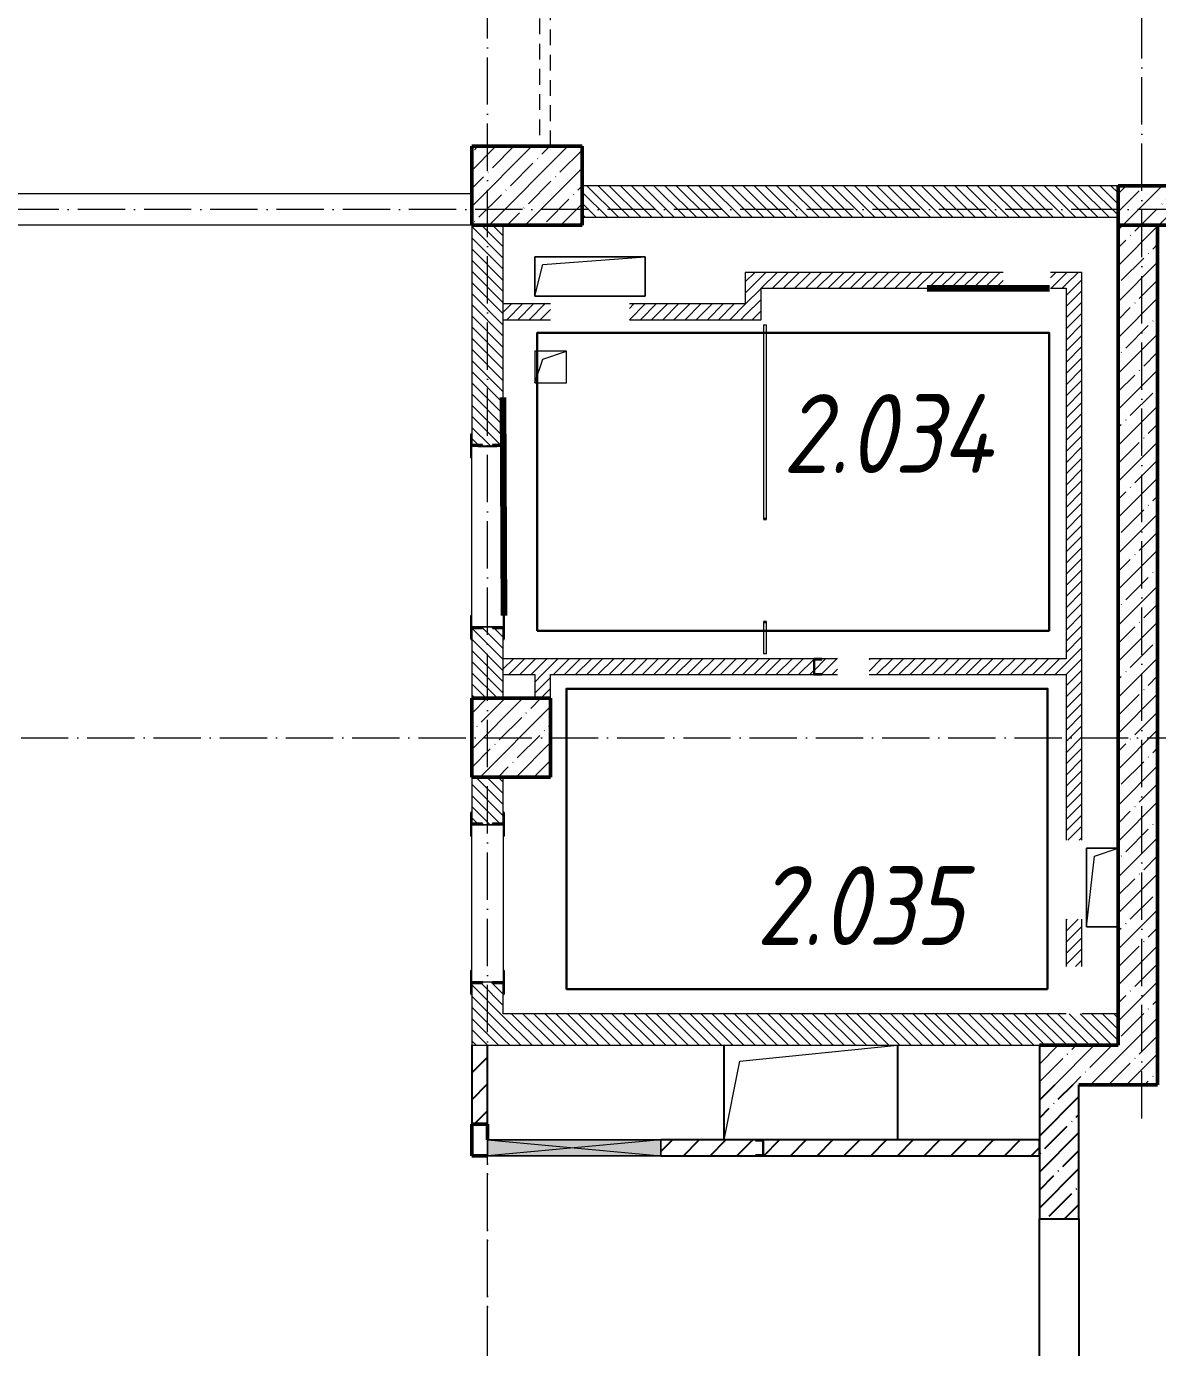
# Model space of a CAD drawing. Header units: millimetres. Extents: x -401725 to 250493, y 305116 to 802890.
# Drawn here: x 74834 to 82008, y 507080 to 515457 of the extents above; entities that cross this region are included whole.
import ezdxf

# ---------------------------------------------------------------- set-up
doc = ezdxf.new("R2010")
doc.units = ezdxf.units.MM
doc.linetypes.add('200_ШТРИХ_ш1п0_6_', pattern=[160, 100, -60])
doc.linetypes.add('50_200_ШТРИХ_1Т_ш5_п1_п1_', pattern=[700, 500, -100, 0, -100])
for name, color, linetype, lineweight in [('20.5.1) СТ-6.1 Замена плитки Дм. монт штук', 170, 'Continuous', 211), ('A-DETL-____-OTLN-3', 7, '200_ШТРИХ_ш1п0_6_', 9), ('A-DETL-GENF-OTLN', 7, 'Continuous', 9), ('A-DOOR-OPNG-MCUT', 7, 'Continuous', 35), ('A-FLOR-____-OTLN', 7, 'Continuous', 9), ('A-GENM-____-MCUT', 7, 'Continuous', 25), ('A-GENM-____-OTLN', 7, 'Continuous', 9), ('A-GENM-____-OTLN-1', 7, 'Continuous', 25), ('A-GLAZ-____-OTLN', 7, 'Continuous', 9), ('A-WALL-____-MCUT', 7, 'Continuous', 13), ('A-WALL-____-MCUT-2', 7, 'Continuous', 50), ('A-WALL-____-PATT-1', 7, 'Continuous', 9), ('A-WALL-FNSH-MCUT-1', 7, 'Continuous', 9), ('B2.6.1)', 212, 'Continuous', 30), ('B2.8)', 183, 'Continuous', 30), ('I-WALL-____-OTLN', 7, 'Continuous', 9), ('S-COLS-____-MCUT', 7, 'Continuous', 50), ('S-COLS-____-OTLN', 7, 'Continuous', 9), ('S-GRID-____-OTLN-1', 7, '50_200_ШТРИХ_1Т_ш5_п1_п1_', 9), ('Марки помещений', 7, 'Continuous', 9)]:
    doc.layers.add(name, color=color, linetype=linetype, lineweight=lineweight)
doc.layers.add('A-DOOR-____-OTLN-1', color=7, linetype='Continuous', lineweight=9, true_color=0xffffff)
doc.styles.add('ISOCPEUR_I_2', font='isocpeui.ttf', dxfattribs={"width": 0.85, "height": 2.3})
pattern_1 = [(135, (-15591.663, 459015.94), (-35.35534, -35.35534), [])]
pattern_2 = [(45, (-15591.663, 459015.94), (-35.35534, 35.35534), [])]
pattern_3 = [(45, (-15591.66, 459015.94), (-84.85281, 84.85281), [])]
pattern_4 = [(45, (-15591.66, 459015.94), (-114.04925, 114.04925), []), (45, (-15477.61, 459015.94), (-114.04925, 114.04925), [201.612, -40.322, 3.353, -36.97])]

# ---------------------------------------------------------------- blocks, each defined once
blk = doc.blocks.new('BSC_Колонна _Прямоугольная - 500х700-V110-АР1_План отверстий 2 этажа в осях 1-64_Ю-ЯЯ')
at = {"layer": 'S-COLS-____-OTLN'}
h = blk.add_hatch(dxfattribs=at)
h.set_pattern_fill('FP_123', color=256, style=0, pattern_type=2)
h.set_pattern_definition([(315, (-55431.04, 93600), (114.04925, 114.04925), []), (315, (-55431.04, 93485.95), (114.04925, 114.04925), [201.613, -40.323, 3.353, -36.97])])
h.paths.add_polyline_path([(-250, 350), (-250, -350), (250, -350), (250, 350)], flags=0)
at = {"layer": 'S-COLS-____-MCUT'}
for p, q in [((250, 350), (-250, 350)), ((-250, 350), (-250, -350)), ((250, -350), (250, 350)), ((-250, -350), (250, -350))]:
    blk.add_line(p, q, dxfattribs=at)
blk = doc.blocks.new('BSC_Колонна _Прямоугольная - 500х500-V147-АР1_План отверстий 2 этажа в осях 1-64_Ю-ЯЯ')
at = {"layer": 'S-COLS-____-OTLN'}
h = blk.add_hatch(dxfattribs=at)
h.set_pattern_fill('FP_160', color=256, style=0, pattern_type=2)
h.set_pattern_definition([(45, (-93500, -51931.04), (-114.04925, 114.04925), []), (45, (-93385.95, -51931.04), (-114.04925, 114.04925), [201.613, -40.323, 3.353, -36.97])])
h.paths.add_polyline_path([(-250, -250), (250, -250), (250, 250), (-250, 250)], flags=0)
at = {"layer": 'S-COLS-____-MCUT'}
for p, q in [((250, 250), (-250, 250)), ((-250, 250), (-250, -250)), ((250, -250), (250, 250)), ((-250, -250), (250, -250))]:
    blk.add_line(p, q, dxfattribs=at)
blk = doc.blocks.new('DOR_ДУ_распашная__1Ст_Прямоугольная_ШЕР - Вн_650х2100h_Кабинки С_у-19996353-АР1_План отверстий 2 этажа в осях 1-64_Ю-ЯЯ')
at = {"layer": 'A-DOOR-OPNG-MCUT'}
for p, q in [((-325, 10), (-325, -10)), ((325, -10), (325, 10))]:
    blk.add_line(p, q, dxfattribs=at)
blk = doc.blocks.new('154_Фахверк_СКБ_Швеллер - Тип_100_3960-28318856-АР1_План отверстий 2 этажа в осях 1-64_Ю-ЯЯ')
at = {"layer": 'A-GENM-____-MCUT'}
for p, q in [((175, 50), (125, 50)), ((125, 50), (125, -50)), ((128, 47), (175, 47)), ((128, -47), (128, 47)), ((175, 47), (175, 50)), ((125, -50), (175, -50)), ((175, -47), (128, -47)), ((175, -50), (175, -47))]:
    blk.add_line(p, q, dxfattribs=at)
blk = doc.blocks.new('154_Фахверк_СКБ_Швеллер - Тип_100_3960-28331862-АР1_План отверстий 2 этажа в осях 1-64_Ю-ЯЯ')
at = {"layer": 'A-GENM-____-MCUT'}
for p, q in [((175, 50), (125, 50)), ((125, 50), (125, -50)), ((128, 47), (175, 47)), ((128, -47), (128, 47)), ((175, 47), (175, 50)), ((125, -50), (175, -50)), ((175, -47), (128, -47)), ((175, -50), (175, -47))]:
    blk.add_line(p, q, dxfattribs=at)
blk = doc.blocks.new('154_Стойка_СКБ_Уголок - СМ-2180_200-28268025-АР1_План отверстий 2 этажа в осях 1-64_Ю-ЯЯ')
at = {"layer": 'A-GENM-____-MCUT'}
for p, q in [((125, 156), (125, 81)), ((200, 156), (125, 156)), ((131, 81), (131, 150)), ((131, 150), (200, 150)), ((200, 150), (200, 156)), ((125, 81), (131, 81)), ((131, 19), (125, 19)), ((125, 19), (125, -56)), ((131, -50), (131, 19)), ((125, -56), (200, -56)), ((200, -50), (131, -50)), ((200, -56), (200, -50))]:
    blk.add_line(p, q, dxfattribs=at)
blk = doc.blocks.new('Стойка_Влож_Полоса боковая - Полоса-28213942-АР1_План отверстий 2 этажа в осях 1-64_Ю-ЯЯ')
at = {"layer": 'A-GENM-____-OTLN'}
for p, q in [((-5, 60), (0, 60)), ((-5, -60), (-5, 60)), ((0, -60), (-5, -60))]:
    blk.add_line(p, q, dxfattribs=at)
blk = doc.blocks.new('Стойка_Влож_Уголок_Опорный - Уголок-28213941-АР1_План отверстий 2 этажа в осях 1-64_Ю-ЯЯ')
at = {"layer": 'A-GENM-____-OTLN'}
for p, q in [((-212, -6), (-212, 0)), ((0, 0), (0, -6)), ((-212, -75), (-212, -6)), ((-212, -6), (-206, -6)), ((-212, -75), (-206, -75)), ((-6, -6), (0, -6)), ((-6, -75), (0, -75)), ((0, -6), (0, -75))]:
    blk.add_line(p, q, dxfattribs=at)
blk = doc.blocks.new('AR_Отверстие прямоугольное _в плите_ - AR_Отверстие прямоугольное _в плите_-30459207-АР1_План отверстий 2 этажа в осях 1-64_Ю-ЯЯ')
at = {"layer": 'A-GENM-____-OTLN'}
for p, q in [((100, 100), (-100, 100)), ((-100, 100), (-100, -100)), ((-50, 50), (100, 100)), ((100, -100), (100, 100)), ((-100, -100), (-50, 50)), ((-100, -100), (100, -100))]:
    blk.add_line(p, q, dxfattribs=at)
blk = doc.blocks.new('AR_Отверстие прямоугольное _в плите_ - AR_Отверстие прямоугольное _в плите_-30229458-АР1_План отверстий 2 этажа в осях 1-64_Ю-ЯЯ')
at = {"layer": 'A-GENM-____-OTLN'}
for p, q in [((100, 250), (-100, 250)), ((-100, 250), (-100, -250)), ((-100, -250), (-50, 200)), ((-50, 200), (100, 250)), ((-100, -250), (100, -250))]:
    blk.add_line(p, q, dxfattribs=at)
blk = doc.blocks.new('AR_Отверстие прямоугольное _в плите_ - AR_Отверстие прямоугольное _в плите_-30459221-АР1_План отверстий 2 этажа в осях 1-64_Ю-ЯЯ')
at = {"layer": 'A-GENM-____-OTLN'}
for p, q in [((350, 125), (-350, 125)), ((-350, 125), (-350, -125)), ((-300, 75), (350, 125)), ((350, -125), (350, 125)), ((-350, -125), (-300, 75)), ((-350, -125), (350, -125))]:
    blk.add_line(p, q, dxfattribs=at)
blk = doc.blocks.new('AR_Отверстие прямоугольное _в плите_ - AR_Отверстие прямоугольное _в плите_-30552682-АР1_План отверстий 2 этажа в осях 1-64_Ю-ЯЯ')
at = {"layer": 'A-GENM-____-OTLN'}
for p, q in [((-550, 300), (-550, -300)), ((-450, 200), (550, 300)), ((550, -300), (550, 300)), ((-550, -300), (-450, 200))]:
    blk.add_line(p, q, dxfattribs=at)
blk = doc.blocks.new('BSC_Колонна _Прямоугольная1 - 200х100 _металл_-V206-АР1_План отверстий 2 этажа в осях 1-64_Ю-ЯЯ')
at = {"layer": 'S-COLS-____-MCUT'}
for p, q in [((0, 50), (-100, 50)), ((-100, 50), (-100, -50)), ((100, -50), (100, 50)), ((-100, -50), (100, -50))]:
    blk.add_line(p, q, dxfattribs=at)
blk = doc.blocks.new('AR_Отверстие прямоугольное _в стене_ - AR_Отверстие прямоугольное _в стене__ОВ-36943067-АР1_План отверстий 2 этажа в осях 1-64_Ю-ЯЯ')
at = {"layer": 'A-GLAZ-____-OTLN'}
blk.add_hatch(color=256, dxfattribs=at).paths.add_polyline_path([(550, -50), (550, 50), (-550, 50), (-550, -50)], flags=0)
at = {"layer": 'A-DETL-GENF-OTLN'}
for p, q in [((-550, -50), (-550, 50)), ((-550, 50), (550, 50)), ((550, 50), (-550, -50)), ((-550, 50), (550, -50)), ((550, 50), (-550, 50)), ((-550, 50), (-550, -50)), ((550, 50), (550, -50)), ((550, -50), (550, 50)), ((550, -50), (-550, -50)), ((-550, -50), (550, -50))]:
    blk.add_line(p, q, dxfattribs=at)
blk = doc.blocks.new('2этаж')
at = {"layer": 'S-GRID-____-OTLN-1', "color": 251, "ltscale": 0.6, "true_color": 0x636466}
for p, q in [((77758.3, 498997), (77758.3, 549908.8)), ((81908.3, 508532.6), (81908.3, 549908.8)), ((88482.7, 514297), (-20260.4, 514297)), ((53374.4, 510947), (88482.7, 510947)), ((77758.3, 454533.3), (77758.3, 508896.9))]:
    blk.add_line(p, q, dxfattribs=at)

msp = doc.modelspace()

# ---------------------------------------------------------------- hatches: boundary and pattern name
h = msp.add_hatch()
h.set_pattern_fill('FP_4', color=256, style=0, pattern_type=2)
h.set_pattern_definition(pattern_3)
h.paths.add_polyline_path([(77658.3366, 508496.983), (77758.3366, 508496.983), (77758.3366, 508996.983), (77658.3366, 508996.983)], flags=0)
h = msp.add_hatch()
h.set_pattern_fill('FP_13', color=256, style=0, pattern_type=2)
h.set_pattern_definition(pattern_4)
h.paths.add_polyline_path([(81508.3366, 506096.983), (81508.3366, 506296.983), (81258.3366, 506296.983), (81258.3366, 506096.983)], flags=0)
h.paths.add_polyline_path([(81258.3366, 507896.983), (81508.3366, 507896.983), (81508.3366, 508746.983), (81258.3366, 508746.983)], flags=0)
h = msp.add_hatch()
h.set_pattern_fill('FP_4', color=256, style=0, pattern_type=2)
h.set_pattern_definition(pattern_3)
h.paths.add_polyline_path([(81258.3366, 508296.983), (81258.3366, 508396.983), (79508.3366, 508396.983), (79508.3366, 508296.983), (79838.1916, 508296.983)], flags=0)
h.paths.add_polyline_path([(79458.3366, 508296.983), (79458.3366, 508299.983), (79505.3366, 508299.983), (79505.3366, 508393.983), (79458.3366, 508393.983), (79458.3366, 508396.983), (78858.3366, 508396.983), (78858.3366, 508296.983)], flags=0)
at = {"layer": 'A-WALL-____-PATT-1'}
h = msp.add_hatch(dxfattribs=at)
h.set_pattern_fill('FP_6', color=256, style=0, pattern_type=2)
h.set_pattern_definition(pattern_1)
h.paths.add_polyline_path([(81758.3366, 514246.983), (81758.3366, 514446.983), (78358.3366, 514446.983), (78358.3366, 514246.983), (79838.1916, 514246.983)], flags=0)
h = msp.add_hatch(dxfattribs=at)
h.set_pattern_fill('FP_13', color=256, style=0, pattern_type=2)
h.set_pattern_definition(pattern_4)
h.paths.add_polyline_path([(85158.3366, 514196.983), (85158.3366, 514446.983), (81758.3366, 514446.983), (81758.3366, 514196.983), (83373.1929, 514196.983)], flags=0)
h = msp.add_hatch(dxfattribs=at)
h.set_pattern_fill('FP_6', color=256, style=0, pattern_type=2)
h.set_pattern_definition(pattern_1)
h.paths.add_polyline_path([(77858.3366, 511196.983), (77858.3366, 511640.983), (77789.3366, 511640.983), (77789.3366, 511646.983), (77727.3366, 511646.983), (77727.3366, 511640.983), (77658.3366, 511640.983), (77658.3366, 511196.983)], flags=0)
h.paths.add_polyline_path([(77789.3366, 512796.983), (77789.3366, 512802.983), (77858.3366, 512802.983), (77858.3366, 514196.983), (77658.3366, 514196.983), (77658.3366, 512802.983), (77727.3366, 512802.983), (77727.3366, 512796.983)], flags=0)
h = msp.add_hatch(dxfattribs=at)
h.set_pattern_fill('FP_13', color=256, style=0, pattern_type=2)
h.set_pattern_definition(pattern_4)
h.paths.add_polyline_path([(82008.3366, 508996.983), (82008.3366, 514196.983), (81758.3366, 514196.983), (81758.3366, 508996.983)], flags=0)
h = msp.add_hatch(dxfattribs=at)
h.set_pattern_fill('FP_5', color=256, style=0, pattern_type=2)
h.set_pattern_definition(pattern_2)
h.paths.add_polyline_path([(81328.3366, 513796.983), (81428.3366, 513796.983), (81428.3366, 513896.983), (81328.3366, 513896.983), (81328.3366, 513891.815)], flags=0)
h.paths.add_polyline_path([(79493.3366, 513796.983), (81028.3366, 513796.983), (81028.3366, 513896.983), (79393.3366, 513896.983), (79393.3366, 513796.983)], flags=0)
h = msp.add_hatch(dxfattribs=at)
h.set_pattern_fill('FP_5', color=256, style=0, pattern_type=2)
h.set_pattern_definition(pattern_2)
h.paths.add_polyline_path([(81515.0033, 509496.983), (81528.3366, 509496.983), (81528.3366, 509796.983), (81428.3366, 509796.983), (81428.3366, 509496.983), (81514.3831, 509496.983)], flags=0)
h.paths.add_polyline_path([(81428.3366, 510296.983), (81528.3366, 510296.983), (81528.3366, 513896.983), (81428.3366, 513896.983), (81428.3366, 511346.983)], flags=0)
h = msp.add_hatch(dxfattribs=at)
h.set_pattern_fill('FP_5', color=256, style=0, pattern_type=2)
h.set_pattern_definition(pattern_2)
h.paths.add_polyline_path([(79493.3366, 513596.983), (79493.3366, 513796.983), (79393.3366, 513796.983), (79393.3366, 513596.983)], flags=0)
h = msp.add_hatch(dxfattribs=at)
h.set_pattern_fill('FP_5', color=256, style=0, pattern_type=2)
h.set_pattern_definition(pattern_2)
h.paths.add_polyline_path([(78158.3366, 513596.983), (78158.3366, 513696.983), (77858.3366, 513696.983), (77858.3366, 513596.983)], flags=0)
h.paths.add_polyline_path([(79393.3366, 513596.983), (79393.3366, 513696.983), (78658.3366, 513696.983), (78658.3366, 513596.983)], flags=0)
h = msp.add_hatch(dxfattribs=at)
h.set_pattern_fill('FP_5', color=256, style=0, pattern_type=2)
h.set_pattern_definition(pattern_2)
h.paths.add_polyline_path([(80178.3366, 511346.983), (81428.3366, 511346.983), (81428.3366, 511446.983), (80178.3366, 511446.983), (80178.3366, 511408.7567)], flags=0)
h.paths.add_polyline_path([(78058.3366, 511346.983), (79828.3366, 511346.983), (79828.3366, 511446.983), (77858.3366, 511446.983), (77858.3366, 511346.983)], flags=0)
h.paths.add_polyline_path([(79978.3366, 511346.983), (79978.3366, 511446.983), (79878.3366, 511446.983), (79878.3366, 511443.983), (79831.3366, 511443.983), (79831.3366, 511349.983), (79878.3366, 511349.983), (79878.3366, 511346.983)], flags=0)
h = msp.add_hatch(dxfattribs=at)
h.set_pattern_fill('FP_5', color=256, style=0, pattern_type=2)
h.set_pattern_definition(pattern_2)
h.paths.add_polyline_path([(78058.3366, 511196.983), (78158.3366, 511196.983), (78158.3366, 511346.983), (78058.3366, 511346.983)], flags=0)
h = msp.add_hatch(dxfattribs=at)
h.set_pattern_fill('FP_6', color=256, style=0, pattern_type=2)
h.set_pattern_definition(pattern_1)
h.paths.add_polyline_path([(77858.3366, 508996.983), (77858.3366, 509390.983), (77789.3366, 509390.983), (77789.3366, 509396.983), (77727.3366, 509396.983), (77727.3366, 509390.983), (77658.3366, 509390.983), (77658.3366, 508996.983)], flags=0)
h.paths.add_polyline_path([(77727.3366, 510396.983), (77789.3366, 510396.983), (77789.3366, 510402.983), (77858.3366, 510402.983), (77858.3366, 510696.983), (77658.3366, 510696.983), (77658.3366, 510402.983), (77727.3366, 510402.983)], flags=0)
h = msp.add_hatch(dxfattribs=at)
h.set_pattern_fill('FP_6', color=256, style=0, pattern_type=2)
h.set_pattern_definition(pattern_1)
h.paths.add_polyline_path([(79838.1916, 508996.983), (81758.3366, 508996.983), (81758.3366, 509196.983), (77858.3366, 509196.983), (77858.3366, 508996.983)], flags=0)
h = msp.add_hatch(dxfattribs=at)
h.set_pattern_fill('FP_13', color=256, style=0, pattern_type=2)
h.set_pattern_definition(pattern_4)
h.paths.add_polyline_path([(82008.3366, 508746.983), (82008.3366, 508996.983), (81258.3366, 508996.983), (81258.3366, 508746.983), (81508.3366, 508746.983)], flags=0)

# ---------------------------------------------------------------- linework, layer by layer
for p, q in [((77658.3366, 508996.983), (77658.3366, 508496.983)), ((77758.3366, 508496.983), (77758.3366, 508996.983)), ((79258.3366, 508396.983), (79258.3366, 508996.983)), ((80358.3366, 508996.983), (80358.3366, 508396.983)), ((81258.3366, 508996.983), (81258.3366, 507896.983)), ((81508.3366, 507896.983), (81508.3366, 508746.983)), ((79458.3366, 508396.983), (78858.3366, 508396.983)), ((81258.3366, 508396.983), (79508.3366, 508396.983)), ((81258.3366, 508296.983), (81258.3366, 508396.983)), ((78858.3366, 508296.983), (79458.3366, 508296.983)), ((79508.3366, 508296.983), (81258.3366, 508296.983)), ((81258.3366, 507896.983), (81508.3366, 507896.983)), ((81258.3366, 506296.983), (81258.3366, 507896.983)), ((81508.3366, 507896.983), (81508.3366, 506296.983))]:
    msp.add_line(p, q)
at = {"layer": '20.5.1) СТ-6.1 Замена плитки Дм. монт штук'}
for points in [[(80546.296, 513796.983), (81321.9607, 513796.983)], [(77864.3366, 511721.983), (77858.3366, 513103.5673)]]:
    msp.add_lwpolyline(points, dxfattribs=at)
at = {"layer": 'A-DETL-____-OTLN-3'}
for p, q in [((78088.3366, 520146.983), (78088.3366, 514696.983)), ((78158.3366, 514696.983), (78158.3366, 520146.983))]:
    msp.add_line(p, q, dxfattribs=at)
at = {"layer": 'A-FLOR-____-OTLN'}
for p, q in [((78058.3366, 513996.983), (78758.3366, 513996.983)), ((78058.3366, 513746.983), (78058.3366, 513996.983)), ((78758.3366, 513996.983), (78758.3366, 513746.983)), ((78758.3366, 513746.983), (78058.3366, 513746.983)), ((81558.3366, 510246.983), (81758.3366, 510246.983)), ((81558.3366, 509746.983), (81558.3366, 510246.983)), ((81758.3366, 509746.983), (81558.3366, 509746.983))]:
    msp.add_line(p, q, dxfattribs=at)
at = {"layer": 'A-WALL-____-MCUT'}
for p, q in [((81758.3366, 514446.983), (78358.3366, 514446.983)), ((78358.3366, 514246.983), (81758.3366, 514246.983)), ((77658.3366, 514196.983), (77658.3366, 512871.983)), ((77858.3366, 512871.983), (77858.3366, 514196.983)), ((77727.3366, 512796.983), (77789.3366, 512796.983)), ((77789.3366, 511646.983), (77727.3366, 511646.983)), ((77658.3366, 511571.983), (77658.3366, 511196.983)), ((77858.3366, 511196.983), (77858.3366, 511571.983)), ((77658.3366, 510696.983), (77658.3366, 510471.983)), ((77858.3366, 510471.983), (77858.3366, 510696.983)), ((77727.3366, 510396.983), (77789.3366, 510396.983)), ((77789.3366, 509396.983), (77727.3366, 509396.983)), ((77658.3366, 509321.983), (77658.3366, 508996.983)), ((77858.3366, 509196.983), (77858.3366, 509321.983)), ((81428.3366, 509196.983), (77858.3366, 509196.983)), ((81758.3366, 509196.983), (81528.3366, 509196.983)), ((77658.3366, 508996.983), (81258.3366, 508996.983))]:
    msp.add_line(p, q, dxfattribs=at)
at = {"layer": 'A-WALL-____-MCUT-2'}
for p, q in [((81758.3366, 514446.983), (81758.3366, 508996.983)), ((85158.3366, 514446.983), (81758.3366, 514446.983)), ((81758.3366, 514196.983), (85158.3366, 514196.983)), ((82008.3366, 508746.983), (82008.3366, 514196.983)), ((81758.3366, 508996.983), (81258.3366, 508996.983)), ((81508.3366, 508746.983), (82008.3366, 508746.983))]:
    msp.add_line(p, q, dxfattribs=at)
at = {"layer": 'A-WALL-FNSH-MCUT-1'}
for p, q in [((81028.3366, 513896.983), (79393.3366, 513896.983)), ((79393.3366, 513896.983), (79393.3366, 513696.983)), ((81528.3366, 513896.983), (81328.3366, 513896.983)), ((81528.3366, 510296.983), (81528.3366, 513896.983)), ((79493.3366, 513796.983), (81028.3366, 513796.983)), ((79493.3366, 513596.983), (79493.3366, 513796.983)), ((81328.3366, 513796.983), (81428.3366, 513796.983)), ((81428.3366, 513796.983), (81428.3366, 511446.983)), ((78158.3366, 513696.983), (77858.3366, 513696.983)), ((79393.3366, 513696.983), (78658.3366, 513696.983)), ((77858.3366, 513596.983), (78158.3366, 513596.983)), ((78658.3366, 513596.983), (79493.3366, 513596.983)), ((79508.3366, 513561.983), (79508.3366, 512331.983)), ((79528.3366, 513561.983), (79508.3366, 513561.983)), ((79528.3366, 512331.983), (79528.3366, 513561.983)), ((79508.3366, 511681.983), (79508.3366, 511481.983)), ((79528.3366, 511481.983), (79528.3366, 511681.983)), ((79508.3366, 511481.983), (79528.3366, 511481.983)), ((79828.3366, 511446.983), (77858.3366, 511446.983)), ((79978.3366, 511446.983), (79878.3366, 511446.983)), ((81428.3366, 511446.983), (80178.3366, 511446.983)), ((77858.3366, 511346.983), (78058.3366, 511346.983)), ((78058.3366, 511346.983), (78058.3366, 511196.983)), ((78158.3366, 511346.983), (79828.3366, 511346.983)), ((78158.3366, 511196.983), (78158.3366, 511346.983)), ((79878.3366, 511346.983), (79978.3366, 511346.983)), ((80178.3366, 511346.983), (81428.3366, 511346.983)), ((81428.3366, 511346.983), (81428.3366, 510296.983)), ((81428.3366, 509796.983), (81428.3366, 509496.983)), ((81528.3366, 509496.983), (81528.3366, 509796.983))]:
    msp.add_line(p, q, dxfattribs=at)
at = {"layer": 'B2.6.1)'}
msp.add_lwpolyline([(78073.8731, 511625.3226), (81320.0224, 511625.3226), (81320.0224, 513514.7215), (78073.8731, 513514.7215)], close=True, dxfattribs=at)
at = {"layer": 'B2.8)'}
msp.add_lwpolyline([(81310.7466, 509353.7256), (78259.2306, 509353.7256), (78259.2306, 511257.4555), (81310.7466, 511257.4555)], close=True, dxfattribs=at)
at = {"layer": 'I-WALL-____-OTLN'}
for p, q in [((73658.3366, 514396.983), (77658.3366, 514396.983)), ((77658.3366, 514196.983), (73658.3366, 514196.983)), ((77658.3366, 511646.983), (77658.3366, 512796.983)), ((77858.3366, 512796.983), (77858.3366, 511646.983)), ((77658.3366, 509396.983), (77658.3366, 510396.983)), ((77858.3366, 510396.983), (77858.3366, 509396.983))]:
    msp.add_line(p, q, dxfattribs=at)

# ---------------------------------------------------------------- block references
at = {"color": 18, "true_color": 0x000000}
msp.add_blockref('2этаж', (0, 0), dxfattribs=at)
for name, p in [('AR_Отверстие прямоугольное _в плите_ - AR_Отверстие прямоугольное _в плите_-30552682-АР1_План отверстий 2 этажа в осях 1-64_Ю-ЯЯ', (79808.3366, 508696.983)), ('AR_Отверстие прямоугольное _в стене_ - AR_Отверстие прямоугольное _в стене__ОВ-36943067-АР1_План отверстий 2 этажа в осях 1-64_Ю-ЯЯ', (78308.3366, 508346.983))]:
    msp.add_blockref(name, p)
for name, p, rotation in [('BSC_Колонна _Прямоугольная1 - 200х100 _металл_-V206-АР1_План отверстий 2 этажа в осях 1-64_Ю-ЯЯ', (77708.3366, 508396.983), 270.0000000000001), ('154_Фахверк_СКБ_Швеллер - Тип_100_3960-28318856-АР1_План отверстий 2 этажа в осях 1-64_Ю-ЯЯ', (79633.3366, 508346.983), 180)]:
    msp.add_blockref(name, p, dxfattribs=dict(rotation=rotation))
at = {"layer": 'A-DOOR-____-OTLN-1', "rotation": 90}
msp.add_blockref('DOR_ДУ_распашная__1Ст_Прямоугольная_ШЕР - Вн_650х2100h_Кабинки С_у-19996353-АР1_План отверстий 2 этажа в осях 1-64_Ю-ЯЯ', (79518.3366, 512006.983), dxfattribs=at)
at = {"layer": 'A-GENM-____-OTLN'}
for name, p in [('AR_Отверстие прямоугольное _в плите_ - AR_Отверстие прямоугольное _в плите_-30459221-АР1_План отверстий 2 этажа в осях 1-64_Ю-ЯЯ', (78408.3366, 513871.983)), ('AR_Отверстие прямоугольное _в плите_ - AR_Отверстие прямоугольное _в плите_-30459207-АР1_План отверстий 2 этажа в осях 1-64_Ю-ЯЯ', (78158.3366, 513296.983)), ('Стойка_Влож_Уголок_Опорный - Уголок-28213941-АР1_План отверстий 2 этажа в осях 1-64_Ю-ЯЯ', (77864.3366, 512796.983)), ('Стойка_Влож_Уголок_Опорный - Уголок-28213941-АР1_План отверстий 2 этажа в осях 1-64_Ю-ЯЯ', (77864.3366, 510396.983)), ('AR_Отверстие прямоугольное _в плите_ - AR_Отверстие прямоугольное _в плите_-30229458-АР1_План отверстий 2 этажа в осях 1-64_Ю-ЯЯ', (81658.3366, 509996.983))]:
    msp.add_blockref(name, p, dxfattribs=at)
for name, p, rotation in [('Стойка_Влож_Полоса боковая - Полоса-28213942-АР1_План отверстий 2 этажа в осях 1-64_Ю-ЯЯ', (77758.3366, 512796.983), 89.99999999999991), ('Стойка_Влож_Уголок_Опорный - Уголок-28213941-АР1_План отверстий 2 этажа в осях 1-64_Ю-ЯЯ', (77652.3366, 511646.983), 180), ('Стойка_Влож_Полоса боковая - Полоса-28213942-АР1_План отверстий 2 этажа в осях 1-64_Ю-ЯЯ', (77758.3366, 511646.983), 269.9999999999999), ('Стойка_Влож_Полоса боковая - Полоса-28213942-АР1_План отверстий 2 этажа в осях 1-64_Ю-ЯЯ', (77758.3366, 510396.983), 89.99999999999991), ('Стойка_Влож_Уголок_Опорный - Уголок-28213941-АР1_План отверстий 2 этажа в осях 1-64_Ю-ЯЯ', (77652.3366, 509396.983), 180)]:
    msp.add_blockref(name, p, dxfattribs=dict(at, rotation=rotation))
at = {"layer": 'A-GENM-____-OTLN-1'}
for p, rotation in [((77808.3366, 512671.983), 89.9999999999999), ((77708.3366, 511771.983), 269.9999999999999), ((77808.3366, 510271.983), 89.9999999999999), ((77708.3366, 509521.983), 269.9999999999999)]:
    msp.add_blockref('154_Стойка_СКБ_Уголок - СМ-2180_200-28268025-АР1_План отверстий 2 этажа в осях 1-64_Ю-ЯЯ', p, dxfattribs=dict(at, rotation=rotation))
msp.add_blockref('154_Фахверк_СКБ_Швеллер - Тип_100_3960-28331862-АР1_План отверстий 2 этажа в осях 1-64_Ю-ЯЯ', (79703.3366, 511396.983), dxfattribs=at)
at = {"layer": 'S-COLS-____-OTLN', "rotation": 89.9999999999999}
msp.add_blockref('BSC_Колонна _Прямоугольная - 500х700-V110-АР1_План отверстий 2 этажа в осях 1-64_Ю-ЯЯ', (78008.3366, 514446.983), dxfattribs=at)
at = {"layer": 'S-COLS-____-OTLN'}
msp.add_blockref('BSC_Колонна _Прямоугольная - 500х500-V147-АР1_План отверстий 2 этажа в осях 1-64_Ю-ЯЯ', (77908.3366, 510946.983), dxfattribs=at)

# ---------------------------------------------------------------- texts
at = {"layer": 'Марки помещений', "char_height": 500, "attachment_point": 1, "style": 'ISOCPEUR_I_2'}
for s, insert, width in [('2.034', (79631.1478, 513125.6243), 817.72125), ('2.035', (79462.9937, 510132.8578), 785.65375)]:
    msp.add_mtext(s, dxfattribs=dict(at, insert=insert, width=width))

doc.saveas('drawing.dxf')
